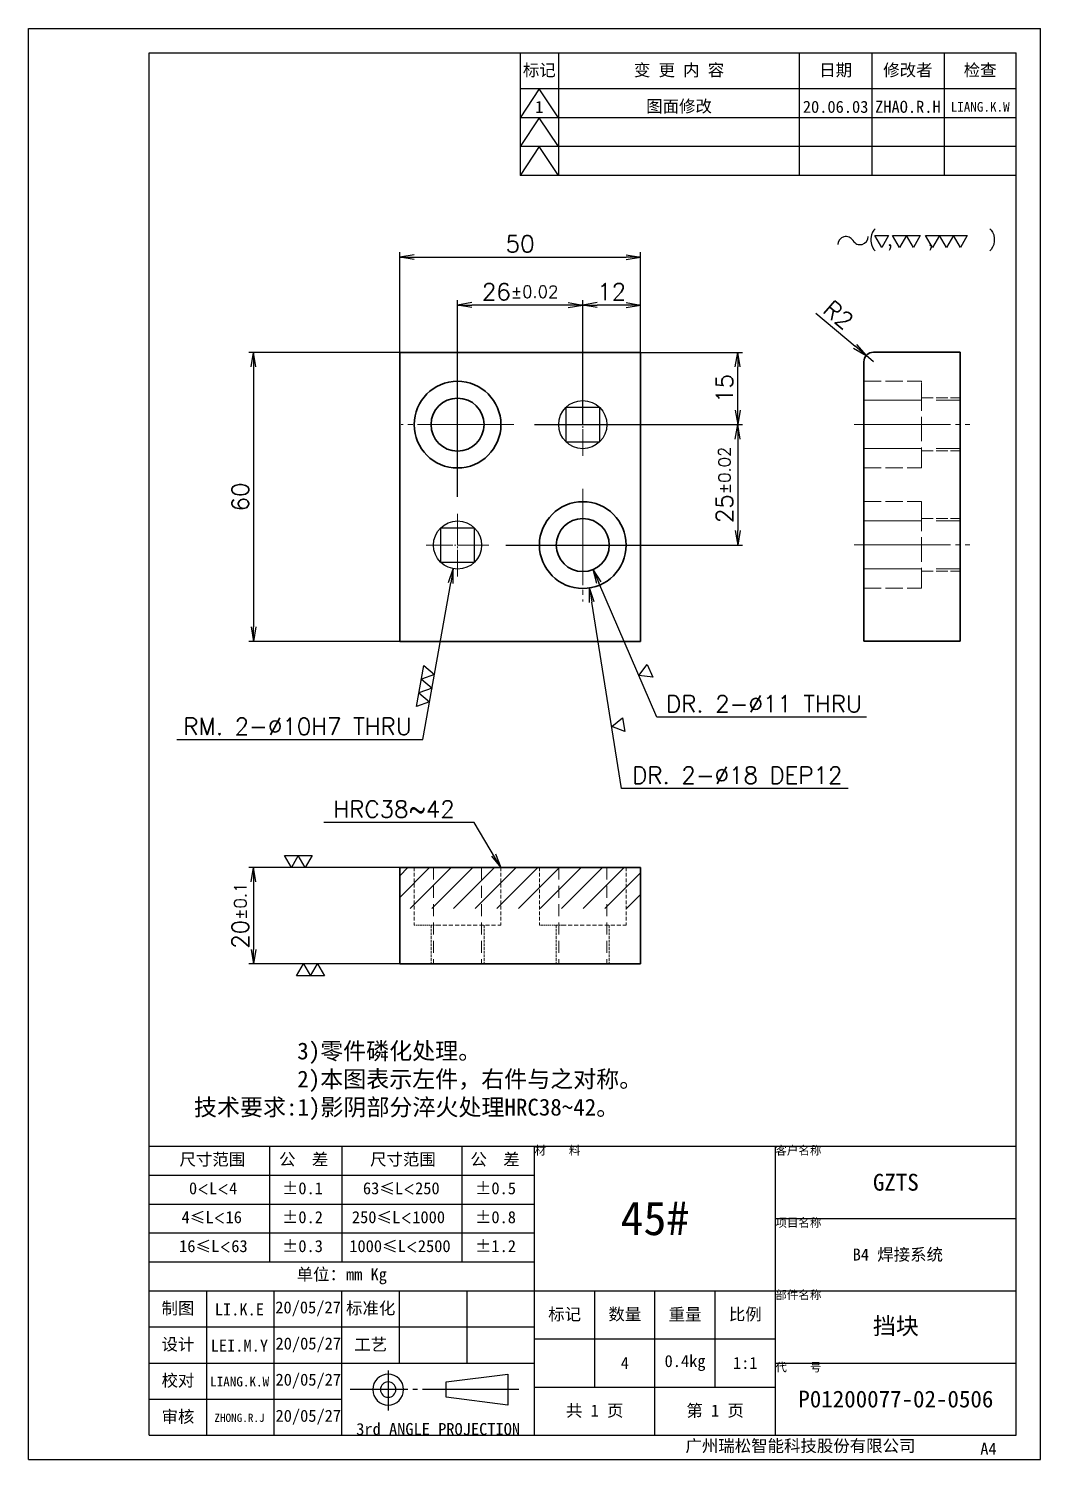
# Model space of a CAD drawing. Extents: x 0 to 18500, y -51 to 3802.
# Drawn here: x 12505.2 to 12715.2, y -5.1 to 291.9 of the extents above; entities that cross this region are included whole.
import ezdxf

# ---------------------------------------------------------------- set-up
doc = ezdxf.new("R2010")
doc.units = 0
doc.header["$MEASUREMENT"] = 0
for name, pattern in [('CENTER-HOKUTO', [23, 20, -1, 1, -1]), ('DASHED', [15, 12, -3]), ('HIDDEN-HOKUTO', [3.8, 2.5, -1.3])]:
    doc.linetypes.add(name, pattern=pattern)
doc.layers.get('0').update_dxf_attribs({"linetype": 'CONTINUOUS'})
doc.layers.get('DEFPOINTS').update_dxf_attribs({"linetype": 'CONTINUOUS'})
for name, color, linetype in [('AM_7', 2, 'CENTER-HOKUTO'), ('AM_HID', 1, 'HIDDEN-HOKUTO'), ('AM_VIS', 7, 'CONTINUOUS'), ('TITLE_FRAME', 7, 'CONTINUOUS'), ('WORD_DIM', 253, 'CONTINUOUS')]:
    doc.layers.add(name, color=color, linetype=linetype)
doc.layers.add('SOLID LINE', color=7, linetype='CONTINUOUS', lineweight=30)
doc.styles.get("Standard").update_dxf_attribs({"font": 'romans.shx', "bigfont": 'bigfont.shx'})
doc.dimstyles.get("Standard").update_dxf_attribs({"dimtxt": 3.5, "dimasz": 3, "dimexe": 1, "dimexo": 0, "dimgap": 1, "dimtad": 3, "dimdsep": 46, "dimtxsty": 'Standard', "dimblk1": 'OPEN', "dimblk2": 'OPEN', "dimsah": 1, "dimcen": 0, "dimclrd": 256, "dimclre": 256, "dimclrt": 3, "dimadec": 0, "dimazin": 0, "dimtfac": 1, "dimtmove": 0, "dimatfit": 3, "dimldrblk": 'OPEN', "dimfxl": 0, "dimtolj": 1, "dimtzin": 0, "dimarcsym": 0})

# ---------------------------------------------------------------- blocks, each defined once
blk = doc.blocks.new('MARK_10PIN')
at = {"color": 3, "linetype": 'Continuous'}
blk.add_lwpolyline([(-3.54, 3.54), (-3.54, -3.54), (3.54, -3.54), (3.54, 3.54)], close=True, dxfattribs=at)
blk.add_circle((0, 0), 5, dxfattribs=at)
blk = doc.blocks.new('_OPEN')
at = {"color": 0}
for p, q in [((-1, 0.167), (0, 0)), ((-1, -0.167), (0, 0)), ((0, 0), (-1, 0))]:
    blk.add_line(p, q, dxfattribs=at)
blk = doc.blocks.new('*D745')
at = {"layer": 'DEFPOINTS', "color": 0, "linetype": 'CENTER-HOKUTO', "ltscale": 5}
for p in [(12582.24, 117.73), (12551.91, 97.73), (12582.24, 97.73)]:
    blk.add_point(p, dxfattribs=at)
at = {"layer": 'WORD_DIM', "linetype": 'CENTER-HOKUTO', "lineweight": -2, "ltscale": 5}
for p, q in [((12582.24, 117.73), (12550.91, 117.73)), ((12551.91, 114.73), (12551.91, 100.73)), ((12582.24, 97.73), (12550.91, 97.73))]:
    blk.add_line(p, q, dxfattribs=at)
at = {"layer": 'WORD_DIM', "linetype": 'CENTER-HOKUTO', "lineweight": -2, "ltscale": 5, "xscale": 3, "yscale": 3, "zscale": 3}
for p, rotation in [((12551.91, 117.73), 90), ((12551.91, 97.73), 270)]:
    blk.add_blockref('_OPEN', p, dxfattribs=dict(at, rotation=rotation))
at = {"layer": 'WORD_DIM', "color": 3, "linetype": 'CENTER-HOKUTO', "ltscale": 5, "insert": (12549.16, 107.73), "char_height": 3.5, "attachment_point": 5, "rotation": 90}
blk.add_mtext('\\A1;20{\\H0.715x;%%p0.1}', dxfattribs=at)
blk = doc.blocks.new('*D746')
at = {"layer": 'DEFPOINTS', "color": 0, "linetype": 'CENTER-HOKUTO', "ltscale": 5}
for p in [(12582.24, 224.66), (12551.91, 164.66), (12582.24, 164.66)]:
    blk.add_point(p, dxfattribs=at)
at = {"layer": 'WORD_DIM', "linetype": 'CENTER-HOKUTO', "lineweight": -2, "ltscale": 5}
for p, q in [((12582.24, 224.66), (12550.91, 224.66)), ((12551.91, 221.66), (12551.91, 167.66)), ((12582.24, 164.66), (12550.91, 164.66))]:
    blk.add_line(p, q, dxfattribs=at)
at = {"layer": 'WORD_DIM', "linetype": 'CENTER-HOKUTO', "lineweight": -2, "ltscale": 5, "xscale": 3, "yscale": 3, "zscale": 3}
for p, rotation in [((12551.91, 224.66), 90), ((12551.91, 164.66), 270)]:
    blk.add_blockref('_OPEN', p, dxfattribs=dict(at, rotation=rotation))
at = {"layer": 'WORD_DIM', "color": 3, "linetype": 'CENTER-HOKUTO', "ltscale": 5, "insert": (12549.16, 194.66), "char_height": 3.5, "attachment_point": 5, "rotation": 90}
blk.add_mtext('\\A1;60', dxfattribs=at)
blk = doc.blocks.new('*D747')
at = {"layer": 'DEFPOINTS', "color": 0, "linetype": 'CENTER-HOKUTO', "ltscale": 5}
for p in [(12632.24, 244.44), (12582.24, 224.66), (12632.24, 224.66)]:
    blk.add_point(p, dxfattribs=at)
at = {"layer": 'WORD_DIM', "linetype": 'CENTER-HOKUTO', "lineweight": -2, "ltscale": 5}
for p, q in [((12582.24, 224.66), (12582.24, 245.44)), ((12585.24, 244.44), (12629.24, 244.44)), ((12632.24, 224.66), (12632.24, 245.44))]:
    blk.add_line(p, q, dxfattribs=at)
at = {"layer": 'WORD_DIM', "linetype": 'CENTER-HOKUTO', "lineweight": -2, "ltscale": 5, "xscale": 3, "yscale": 3, "zscale": 3, "rotation": 180}
blk.add_blockref('_OPEN', (12582.24, 244.44), dxfattribs=at)
at = {"layer": 'WORD_DIM', "linetype": 'CENTER-HOKUTO', "lineweight": -2, "ltscale": 5, "xscale": 3, "yscale": 3, "zscale": 3}
blk.add_blockref('_OPEN', (12632.24, 244.44), dxfattribs=at)
at = {"layer": 'WORD_DIM', "color": 3, "linetype": 'CENTER-HOKUTO', "ltscale": 5, "insert": (12607.24, 247.19), "char_height": 3.5, "attachment_point": 5}
blk.add_mtext('\\A1;50', dxfattribs=at)
blk = doc.blocks.new('*D748')
at = {"layer": 'DEFPOINTS', "color": 0, "linetype": 'CENTER-HOKUTO', "ltscale": 5}
for p in [(12620.24, 234.49), (12632.24, 224.66), (12620.24, 209.66)]:
    blk.add_point(p, dxfattribs=at)
at = {"layer": 'WORD_DIM', "linetype": 'CENTER-HOKUTO', "lineweight": -2, "ltscale": 5}
for p, q in [((12620.24, 209.66), (12620.24, 235.49)), ((12632.24, 224.66), (12632.24, 235.49)), ((12629.24, 234.49), (12623.24, 234.49))]:
    blk.add_line(p, q, dxfattribs=at)
at = {"layer": 'WORD_DIM', "linetype": 'CENTER-HOKUTO', "lineweight": -2, "ltscale": 5, "xscale": 3, "yscale": 3, "zscale": 3, "rotation": 180}
blk.add_blockref('_OPEN', (12620.24, 234.49), dxfattribs=at)
at = {"layer": 'WORD_DIM', "linetype": 'CENTER-HOKUTO', "lineweight": -2, "ltscale": 5, "xscale": 3, "yscale": 3, "zscale": 3}
blk.add_blockref('_OPEN', (12632.24, 234.49), dxfattribs=at)
at = {"layer": 'WORD_DIM', "color": 3, "linetype": 'CENTER-HOKUTO', "ltscale": 5, "insert": (12626.24, 237.24), "char_height": 3.5, "attachment_point": 5}
blk.add_mtext('\\A1;12', dxfattribs=at)
blk = doc.blocks.new('*D749')
at = {"layer": 'DEFPOINTS', "color": 0, "ltscale": 5}
for p in [(12594.24, 234.49), (12620.24, 209.66), (12594.24, 194.66)]:
    blk.add_point(p, dxfattribs=at)
at = {"layer": 'WORD_DIM', "lineweight": -2, "ltscale": 5}
for p, q in [((12594.24, 194.66), (12594.24, 235.49)), ((12620.24, 209.66), (12620.24, 235.49)), ((12617.24, 234.49), (12597.24, 234.49))]:
    blk.add_line(p, q, dxfattribs=at)
at = {"layer": 'WORD_DIM', "lineweight": -2, "ltscale": 5, "xscale": 3, "yscale": 3, "zscale": 3, "rotation": 180}
blk.add_blockref('_OPEN', (12594.24, 234.49), dxfattribs=at)
at = {"layer": 'WORD_DIM', "lineweight": -2, "ltscale": 5, "xscale": 3, "yscale": 3, "zscale": 3}
blk.add_blockref('_OPEN', (12620.24, 234.49), dxfattribs=at)
at = {"layer": 'WORD_DIM', "color": 3, "ltscale": 5, "insert": (12607.24, 237.24), "char_height": 3.5, "attachment_point": 5}
blk.add_mtext('\\A1;26{\\H0.715x;%%p0.02}', dxfattribs=at)
blk = doc.blocks.new('*D750')
at = {"layer": 'DEFPOINTS', "color": 0, "linetype": 'CENTER-HOKUTO', "ltscale": 5}
for p in [(12632.24, 224.66), (12652.4, 224.66), (12610.24, 209.66)]:
    blk.add_point(p, dxfattribs=at)
at = {"layer": 'WORD_DIM', "linetype": 'CENTER-HOKUTO', "lineweight": -2, "ltscale": 5}
for p, q in [((12632.24, 224.66), (12653.4, 224.66)), ((12652.4, 212.66), (12652.4, 221.66)), ((12610.24, 209.66), (12653.4, 209.66))]:
    blk.add_line(p, q, dxfattribs=at)
at = {"layer": 'WORD_DIM', "linetype": 'CENTER-HOKUTO', "lineweight": -2, "ltscale": 5, "xscale": 3, "yscale": 3, "zscale": 3}
for p, rotation in [((12652.4, 224.66), 90), ((12652.4, 209.66), 270)]:
    blk.add_blockref('_OPEN', p, dxfattribs=dict(at, rotation=rotation))
at = {"layer": 'WORD_DIM', "color": 3, "linetype": 'CENTER-HOKUTO', "ltscale": 5, "insert": (12649.65, 217.16), "char_height": 3.5, "attachment_point": 5, "rotation": 90}
blk.add_mtext('\\A1;15', dxfattribs=at)
blk = doc.blocks.new('*D751')
at = {"layer": 'DEFPOINTS', "color": 0, "linetype": 'CENTER-HOKUTO', "ltscale": 5}
for p in [(12630.24, 209.66), (12604.24, 184.66), (12652.4, 184.66)]:
    blk.add_point(p, dxfattribs=at)
at = {"layer": 'WORD_DIM', "linetype": 'CENTER-HOKUTO', "lineweight": -2, "ltscale": 5}
for p, q in [((12630.24, 209.66), (12653.4, 209.66)), ((12652.4, 206.66), (12652.4, 187.66)), ((12604.24, 184.66), (12653.4, 184.66))]:
    blk.add_line(p, q, dxfattribs=at)
at = {"layer": 'WORD_DIM', "linetype": 'CENTER-HOKUTO', "lineweight": -2, "ltscale": 5, "xscale": 3, "yscale": 3, "zscale": 3}
for p, rotation in [((12652.4, 209.66), 90), ((12652.4, 184.66), 270)]:
    blk.add_blockref('_OPEN', p, dxfattribs=dict(at, rotation=rotation))
at = {"layer": 'WORD_DIM', "color": 3, "linetype": 'CENTER-HOKUTO', "ltscale": 5, "insert": (12649.65, 197.16), "char_height": 3.5, "attachment_point": 5, "rotation": 90}
blk.add_mtext('\\A1;25{\\H0.715x;%%p0.02}', dxfattribs=at)
blk = doc.blocks.new('shiage2')
at = {"layer": 'WORD_DIM', "color": 3, "linetype": 'Continuous'}
for p, q in [((-1.44, 2.5), (4.33, 2.5)), ((0, 0), (-1.44, 2.5)), ((1.44, 2.5), (0, 0)), ((2.89, 0), (1.44, 2.5)), ((4.33, 2.5), (2.89, 0))]:
    blk.add_line(p, q, dxfattribs=at)
blk = doc.blocks.new('*D752')
at = {"layer": 'DEFPOINTS', "color": 0, "linetype": 'CENTER-HOKUTO', "ltscale": 5}
for p in [(12595.12, 189.59), (12593.37, 179.74)]:
    blk.add_point(p, dxfattribs=at)
at = {"layer": 'WORD_DIM', "linetype": 'CENTER-HOKUTO', "lineweight": -2, "ltscale": 5}
for p, q in [((12587.04, 144.27), (12592.84, 176.79)), ((12536.01, 144.27), (12587.04, 144.27))]:
    blk.add_line(p, q, dxfattribs=at)
at = {"layer": 'WORD_DIM', "linetype": 'CENTER-HOKUTO', "lineweight": -2, "ltscale": 5, "xscale": 3, "yscale": 3, "zscale": 3, "rotation": 79.894393551124}
blk.add_blockref('_OPEN', (12593.37, 179.74), dxfattribs=at)
at = {"layer": 'WORD_DIM', "color": 3, "linetype": 'CENTER-HOKUTO', "ltscale": 5, "insert": (12561.03, 147.02), "char_height": 3.5, "attachment_point": 5}
blk.add_mtext('\\A1;RM. 2-∅10H7 THRU', dxfattribs=at)
blk = doc.blocks.new('shiage3')
at = {"layer": 'WORD_DIM', "color": 3, "linetype": 'Continuous'}
for p, q in [((-1.44, 2.5), (7.22, 2.5)), ((0, 0), (-1.44, 2.5)), ((1.44, 2.5), (0, 0)), ((2.89, 0), (1.44, 2.5)), ((4.33, 2.5), (2.89, 0)), ((5.77, 0), (4.33, 2.5)), ((7.22, 2.5), (5.77, 0))]:
    blk.add_line(p, q, dxfattribs=at)
blk = doc.blocks.new('*D753')
at = {"layer": 'DEFPOINTS', "color": 0, "linetype": 'CENTER-HOKUTO', "ltscale": 5}
for p in [(12618.07, 189.72), (12622.41, 179.61)]:
    blk.add_point(p, dxfattribs=at)
at = {"layer": 'WORD_DIM', "linetype": 'CENTER-HOKUTO', "lineweight": -2, "ltscale": 5}
for p, q in [((12635.58, 148.95), (12623.6, 176.85)), ((12679.12, 148.95), (12635.58, 148.95))]:
    blk.add_line(p, q, dxfattribs=at)
at = {"layer": 'WORD_DIM', "linetype": 'CENTER-HOKUTO', "lineweight": -2, "ltscale": 5, "xscale": 3, "yscale": 3, "zscale": 3, "rotation": 113.2492778019111}
blk.add_blockref('_OPEN', (12622.41, 179.61), dxfattribs=at)
at = {"layer": 'WORD_DIM', "color": 3, "linetype": 'CENTER-HOKUTO', "ltscale": 5, "insert": (12657.85, 151.7), "char_height": 3.5, "attachment_point": 5}
blk.add_mtext('\\A1;DR. 2-∅11 THRU', dxfattribs=at)
blk = doc.blocks.new('shiage1')
at = {"layer": 'WORD_DIM', "color": 3, "linetype": 'Continuous'}
for p, q in [((0, 0), (-1.44, 2.5)), ((-1.44, 2.5), (1.44, 2.5)), ((1.44, 2.5), (0, 0))]:
    blk.add_line(p, q, dxfattribs=at)
blk = doc.blocks.new('*D754')
at = {"layer": 'DEFPOINTS', "color": 0, "linetype": 'CENTER-HOKUTO', "ltscale": 5}
for p in [(12618.83, 193.55), (12621.66, 175.78)]:
    blk.add_point(p, dxfattribs=at)
at = {"layer": 'WORD_DIM', "linetype": 'CENTER-HOKUTO', "lineweight": -2, "ltscale": 5}
for p, q in [((12628.31, 134.13), (12622.13, 172.81)), ((12675.34, 134.13), (12628.31, 134.13))]:
    blk.add_line(p, q, dxfattribs=at)
at = {"layer": 'WORD_DIM', "linetype": 'CENTER-HOKUTO', "lineweight": -2, "ltscale": 5, "xscale": 3, "yscale": 3, "zscale": 3, "rotation": 99.06449814482822}
blk.add_blockref('_OPEN', (12621.66, 175.78), dxfattribs=at)
at = {"layer": 'WORD_DIM', "color": 3, "linetype": 'CENTER-HOKUTO', "ltscale": 5, "insert": (12652.32, 136.88), "char_height": 3.5, "attachment_point": 5}
blk.add_mtext('\\A1;DR. 2-∅18 DEP12', dxfattribs=at)
blk = doc.blocks.new('shiage0')
at = {"layer": 'WORD_DIM', "color": 3, "linetype": 'Continuous'}
for centre, start, end in [((1.69, 0), 30, 180), ((4.61, 1.69), 210, 0)]:
    blk.add_arc(centre, 1.69, start, end, dxfattribs=at)
blk = doc.blocks.new('10')
at = {"layer": 'TITLE_FRAME', "color": 3, "linetype": 'Continuous'}
for points in [[(9.63, 2.65), (8.18, 5.15), (11.07, 5.15)], [(13.31, 2.65), (11.86, 5.15), (17.64, 5.15), (16.2, 2.65), (14.75, 5.15)], [(20.17, 2.65), (18.73, 5.15), (27.4, 5.15), (25.95, 2.65), (24.51, 5.15), (23.06, 2.65), (21.62, 5.15)]]:
    blk.add_lwpolyline(points, close=True, dxfattribs=at)
blk.add_blockref('shiage0', (0.52, 3.24), dxfattribs=at)
blk.add_text('( ,   ,     )', height=3, dxfattribs=at).set_placement((6.84, 2.97))
blk = doc.blocks.new('*D861')
at = {"layer": 'DEFPOINTS', "color": 0, "linetype": 'Continuous'}
for p in [(12679.05, 224), (12680.58, 222.71)]:
    blk.add_point(p, dxfattribs=at)
at = {"layer": 'WORD_DIM', "linetype": 'Continuous', "lineweight": -2}
for p, q in [((12668.61, 232.82), (12676.76, 225.94)), ((12680.58, 222.71), (12679.05, 224))]:
    blk.add_line(p, q, dxfattribs=at)
at = {"layer": 'WORD_DIM', "linetype": 'Continuous', "lineweight": -2, "xscale": 3, "yscale": 3, "zscale": 3, "rotation": 319.8133927482102}
blk.add_blockref('_OPEN', (12679.05, 224), dxfattribs=at)
at = {"layer": 'WORD_DIM', "color": 3, "linetype": 'Continuous', "insert": (12673.31, 232.45), "char_height": 3.5, "attachment_point": 5, "rotation": 319.8134}
blk.add_mtext('\\A1;R2', dxfattribs=at)

msp = doc.modelspace()

# ---------------------------------------------------------------- hatches: boundary and pattern name
at = {"layer": 'WORD_DIM', "ltscale": 5}
h = msp.add_hatch(dxfattribs=at)
h.set_pattern_fill('ANSI31', color=3, style=0)
h.set_pattern_definition([(45, (-9724.071, -9366.4868), (-2.24506403, 2.24506403), [])])
h.paths.add_polyline_path([(12585.24346, 117.73117), (12582.24346, 117.73117), (12582.24346, 109.22358), (12585.24346, 109.22358)])
h.paths.add_polyline_path([(12589.24346, 117.73117), (12585.24346, 117.73117), (12585.24346, 109.22358), (12589.24346, 109.22358)])
h.paths.add_polyline_path([(12599.24346, 117.73117), (12589.24346, 117.73117), (12589.24346, 109.22358), (12599.24346, 109.22358)])
h.paths.add_polyline_path([(12603.24346, 117.73117), (12599.24346, 117.73117), (12599.24346, 109.22358), (12603.24346, 109.22358)])
h.paths.add_polyline_path([(12611.24346, 117.73117), (12603.24346, 117.73117), (12603.24346, 109.22358), (12611.24346, 109.22358)])
h.paths.add_polyline_path([(12615.24346, 117.73117), (12611.24346, 117.73117), (12611.24346, 109.22358), (12615.24346, 109.22358)])
h.paths.add_polyline_path([(12625.24346, 117.73117), (12615.24346, 117.73117), (12615.24346, 109.22358), (12625.24346, 109.22358)])
h.paths.add_polyline_path([(12629.24346, 117.73117), (12625.24346, 117.73117), (12625.24346, 109.22358), (12629.24346, 109.22358)])
h.paths.add_polyline_path([(12632.24346, 117.73117), (12629.24346, 117.73117), (12629.24346, 109.22358), (12632.24346, 109.22358)])

# ---------------------------------------------------------------- linework, layer by layer
at = {"layer": 'AM_7', "lineweight": 13}
for p, q in [((12594.24346, 221.36404), (12594.24346, 197.96402)), ((12605.94268, 209.66409), (12582.54424, 209.66409)), ((12676.57745, 209.71113), (12700.57745, 209.71113)), ((12620.24346, 196.36404), (12620.24346, 172.96402)), ((12631.94268, 184.66409), (12608.54424, 184.66409)), ((12676.57745, 184.71113), (12700.57745, 184.71113))]:
    msp.add_line(p, q, dxfattribs=at)
at = {"layer": 'AM_7', "lineweight": 13, "ltscale": 0.325}
for p, q in [((12620.24346, 216.16409), (12620.24346, 203.16409)), ((12626.74346, 209.66409), (12613.74346, 209.66409)), ((12594.24346, 191.16409), (12594.24346, 178.16409)), ((12600.74346, 184.66409), (12587.74346, 184.66409))]:
    msp.add_line(p, q, dxfattribs=at)
at = {"layer": 'AM_HID', "color": 1, "linetype": 'DASHED', "lineweight": 13, "ltscale": 0.3}
for p, q in [((12678.57745, 218.71113), (12690.57745, 218.71113)), ((12678.57745, 200.71113), (12690.57745, 200.71113)), ((12678.57745, 193.71113), (12690.57745, 193.71113)), ((12678.57745, 175.71113), (12690.57745, 175.71113))]:
    msp.add_line(p, q, dxfattribs=at)
at = {"layer": 'AM_HID', "color": 1, "linetype": 'DASHED', "lineweight": 13, "ltscale": 0.027544}
for p, q in [((12690.57745, 218.71113), (12690.57745, 217.60938)), ((12690.57745, 193.71113), (12690.57745, 192.60938))]:
    msp.add_line(p, q, dxfattribs=at)
at = {"layer": 'AM_HID', "color": 1, "linetype": 'DASHED', "lineweight": 13, "ltscale": 0.422456}
for p, q in [((12690.57745, 217.60938), (12690.57745, 200.71113)), ((12690.57745, 192.60938), (12690.57745, 175.71113))]:
    msp.add_line(p, q, dxfattribs=at)
at = {"layer": 'AM_HID', "color": 1, "linetype": 'DASHED', "lineweight": 13}
for p, q in [((12678.57745, 214.71113), (12698.57745, 214.71113)), ((12678.57745, 204.71113), (12698.57745, 204.71113)), ((12678.57745, 189.71113), (12698.57745, 189.71113)), ((12678.57745, 179.71113), (12698.57745, 179.71113))]:
    msp.add_line(p, q, dxfattribs=at)
at = {"layer": 'AM_HID', "color": 1, "linetype": 'DASHED', "lineweight": 13, "ltscale": 0.2}
for p, q in [((12690.57745, 215.21113), (12698.57745, 215.21113)), ((12690.57745, 204.21113), (12698.57745, 204.21113)), ((12690.57745, 190.21113), (12698.57745, 190.21113)), ((12690.57745, 179.21113), (12698.57745, 179.21113))]:
    msp.add_line(p, q, dxfattribs=at)
at = {"layer": 'AM_HID', "lineweight": 13, "ltscale": 0.3}
for p, q in [((12585.24346, 117.73117), (12585.24346, 105.73117)), ((12603.24346, 117.73117), (12603.24346, 105.73117)), ((12611.24346, 117.73117), (12611.24346, 105.73117)), ((12629.24346, 117.73117), (12629.24346, 105.73117))]:
    msp.add_line(p, q, dxfattribs=at)
at = {"layer": 'AM_HID', "lineweight": 13}
for p, q in [((12589.24346, 117.73117), (12589.24346, 97.73117)), ((12599.24346, 117.73117), (12599.24346, 97.73117)), ((12615.24346, 117.73117), (12615.24346, 97.73117)), ((12625.24346, 117.73117), (12625.24346, 97.73117))]:
    msp.add_line(p, q, dxfattribs=at)
at = {"layer": 'AM_HID', "lineweight": 13, "ltscale": 0.117139}
for p, q in [((12589.92901, 105.73117), (12585.24346, 105.73117)), ((12615.92901, 105.73117), (12611.24346, 105.73117))]:
    msp.add_line(p, q, dxfattribs=at)
at = {"layer": 'AM_HID', "lineweight": 13, "ltscale": 0.2}
for p, q in [((12588.74346, 105.73117), (12588.74346, 97.73117)), ((12599.74346, 105.73117), (12599.74346, 97.73117)), ((12614.74346, 105.73117), (12614.74346, 97.73117)), ((12625.74346, 105.73117), (12625.74346, 97.73117))]:
    msp.add_line(p, q, dxfattribs=at)
at = {"layer": 'AM_HID', "lineweight": 13, "ltscale": 0.332861}
for p, q in [((12589.92901, 105.73117), (12603.24346, 105.73117)), ((12615.92901, 105.73117), (12629.24346, 105.73117))]:
    msp.add_line(p, q, dxfattribs=at)
at = {"layer": 'AM_VIS', "lineweight": 35, "ltscale": 0.05}
for p, q in [((12582.24346, 224.66409), (12582.24346, 222.66409)), ((12632.24346, 222.66409), (12632.24346, 224.66409))]:
    msp.add_line(p, q, dxfattribs=at)
at = {"layer": 'AM_VIS', "lineweight": 35}
for p, q in [((12632.24346, 224.66409), (12582.24346, 224.66409)), ((12698.57745, 164.71113), (12698.57745, 224.71113)), ((12582.24346, 164.66409), (12582.24346, 222.66409)), ((12632.24346, 164.66409), (12632.24346, 222.66409)), ((12678.57745, 164.71113), (12678.57745, 222.71113)), ((12632.24346, 164.66409), (12582.24346, 164.66409)), ((12678.57745, 164.71113), (12698.57745, 164.71113)), ((12632.24346, 117.73117), (12582.24346, 117.73117)), ((12582.24346, 97.73117), (12582.24346, 117.73117)), ((12632.24346, 117.73117), (12632.24346, 97.73117)), ((12582.24346, 97.73117), (12632.24346, 97.73117))]:
    msp.add_line(p, q, dxfattribs=at)
at = {"layer": 'AM_VIS', "lineweight": 35, "ltscale": 0.45}
msp.add_line((12680.57745, 224.71113), (12698.57745, 224.71113), dxfattribs=at)
at = {"layer": 'AM_VIS', "lineweight": 35}
for centre, radius in [((12594.24346, 209.66409), 9), ((12594.24346, 209.66409), 5.5), ((12620.24346, 184.66409), 9), ((12620.24346, 184.66409), 5.5)]:
    msp.add_circle(centre, radius, dxfattribs=at)
msp.add_arc((12680.57745, 222.71113), 2, 89.9999957, 179.9999913, dxfattribs=at)
at = {"layer": 'TITLE_FRAME', "linetype": 'Continuous'}
for p, q in [((12530.21837, 286.86842), (12710.21837, 286.86842)), ((12530.21837, -0.13158), (12530.21837, 286.86842)), ((12607.21837, 286.86842), (12607.21837, 261.36842)), ((12615.21837, 286.86842), (12615.21837, 261.36842)), ((12665.21837, 261.36842), (12665.21837, 286.86842)), ((12680.21837, 286.86842), (12680.21837, 261.36842)), ((12695.21837, 286.86842), (12695.21837, 261.36842)), ((12710.21837, -0.13158), (12710.21837, 286.86842)), ((12710.21837, 279.36842), (12607.21837, 279.36842)), ((12611.21837, 279.36842), (12607.21837, 273.36842)), ((12615.21837, 273.36842), (12611.21837, 279.36842)), ((12710.21837, 273.36842), (12607.21837, 273.36842)), ((12611.21837, 273.36842), (12607.21837, 267.36842)), ((12615.21837, 267.36842), (12611.21837, 273.36842)), ((12710.21837, 267.36842), (12607.21837, 267.36842)), ((12611.21837, 267.36842), (12607.21837, 261.36842)), ((12615.21837, 261.36842), (12611.21837, 267.36842)), ((12710.21837, 261.36842), (12607.21837, 261.36842)), ((12530.21837, 59.86842), (12710.21837, 59.86842)), ((12530.21837, -0.13158), (12530.21837, 59.86842)), ((12555.21837, 59.86842), (12555.21837, 35.86842)), ((12570.21837, 59.86842), (12570.21837, 35.86842)), ((12595.21837, 35.86842), (12595.21837, 59.86842)), ((12610.21837, -0.13158), (12610.21837, 59.86842)), ((12660.21837, -0.13158), (12660.21837, 59.86842)), ((12710.21837, -0.13158), (12710.21837, 59.86842)), ((12530.21837, 53.86842), (12610.21837, 53.86842)), ((12530.21837, 47.86842), (12610.21837, 47.86842)), ((12660.21837, 44.86842), (12710.21837, 44.86842)), ((12530.21837, 41.86842), (12610.21837, 41.86842)), ((12530.21837, 35.86842), (12610.21837, 35.86842)), ((12530.21837, 29.86842), (12710.21837, 29.86842)), ((12542.21837, -0.13158), (12542.21837, 29.86842)), ((12556.21837, -0.13158), (12556.21837, 29.86842)), ((12570.21837, -0.13158), (12570.21837, 29.86842)), ((12582.21837, 14.86842), (12582.21837, 29.86842)), ((12596.21837, 14.86842), (12596.21837, 29.86842)), ((12622.71837, 9.86842), (12622.71837, 29.86842)), ((12635.21837, -0.13158), (12635.21837, 29.86842)), ((12647.71837, 9.86842), (12647.71837, 29.86842)), ((12530.21837, 22.36842), (12610.21837, 22.36842)), ((12610.21837, 19.86842), (12660.21837, 19.86842)), ((12530.21837, 14.86842), (12610.21837, 14.86842)), ((12660.21837, 14.86842), (12710.21837, 14.86842)), ((12610.21837, 9.86842), (12660.21837, 9.86842)), ((12530.21837, 7.36842), (12570.21837, 7.36842)), ((12530.21837, -0.13158), (12710.21837, -0.13158)), ((12530.21837, -0.13158), (12710.21837, -0.13158))]:
    msp.add_line(p, q, dxfattribs=at)
at = {"layer": 'TITLE_FRAME', "color": 2, "linetype": 'CENTER-HOKUTO'}
for p, q in [((12579.85285, 13.28684), (12579.85285, 5.01804)), ((12606.95845, 9.35084), (12571.95045, 9.35084))]:
    msp.add_line(p, q, dxfattribs=at)
at = {"layer": 'TITLE_FRAME', "color": 3, "linetype": 'Continuous'}
for p, q in [((12591.85285, 10.95084), (12604.65285, 12.55084)), ((12604.65285, 12.55084), (12604.65285, 6.15084)), ((12591.85285, 7.75084), (12591.85285, 10.95084)), ((12604.65285, 6.15084), (12591.85285, 7.75084))]:
    msp.add_line(p, q, dxfattribs=at)
for radius in [3.2, 1.6]:
    msp.add_arc((12579.85285, 9.35084), radius, 0, 359.9893827, dxfattribs=at)
at = {"layer": 'WORD_DIM', "linetype": 'Continuous'}
for p, q in [((12505.21837, 291.86842), (12715.21837, 291.86842)), ((12505.21837, -5.13158), (12505.21837, 291.86842)), ((12505.21837, 291.86842), (12715.21837, 291.86842)), ((12715.21837, -5.13158), (12715.21837, 291.86842)), ((12505.21837, -5.13158), (12715.21837, -5.13158))]:
    msp.add_line(p, q, dxfattribs=at)

# ---------------------------------------------------------------- block references
at = {"layer": 'WORD_DIM', "linetype": 'CENTER-HOKUTO', "ltscale": 5}
msp.add_blockref('10', (12672.65528, 243.78347), dxfattribs=at)
at = {"layer": 'WORD_DIM', "color": 3, "linetype": 'CENTER-HOKUTO', "ltscale": 5}
for p in [(12620.24346, 209.66409), (12594.24346, 184.66409)]:
    msp.add_blockref('MARK_10PIN', p, dxfattribs=at)
for name, p, rotation in [('shiage3', (12588.44133, 152.10954), 79.89439355106049), ('shiage1', (12631.88556, 157.56542), 293.2492778020249), ('shiage1', (12626.25055, 147.01119), 279.064498144802), ('shiage2', (12565.16705, 97.73117), 180)]:
    msp.add_blockref(name, p, dxfattribs=dict(at, rotation=rotation))
at = {"layer": 'WORD_DIM', "color": 3, "linetype": 'Continuous'}
msp.add_blockref('shiage2', (12559.74875, 117.73117), dxfattribs=at)

# ---------------------------------------------------------------- texts
at = {"layer": 'SOLID LINE', "ltscale": 0.5}
for s, insert, char_height, width, attachment_point in [('\\pt15;{\\fSimHei|b0|i0|c134|p2;\\C3;标记}', (12611.21837, 283.11842), 2.5, 8, 5), ('\\pt15;{\\fSimHei|b0|i0|c134|p2;\\C3;变 更 内 容}', (12640.21837, 283.11842), 2.5, 50, 5), ('\\pt15;{\\fSimHei|b0|i0|c134|p2;\\C3;日期}', (12672.71837, 283.11842), 2.5, 15, 5), ('\\pt15;{\\fSimHei|b0|i0|c134|p2;\\C3;修改者}', (12687.71837, 283.11842), 2.5, 15, 5), ('\\pt15;{\\fSimHei|b0|i0|c134|p2;\\C3;检查}', (12702.71837, 283.11842), 2.5, 15, 5), ('\\pt15;{\\fSimHei|b0|i0|c134|p2;\\C3;1}', (12611.21837, 275.61842), 2.5, 8, 5), ('\\pt15;{\\fSimHei|b0|i0|c134|p2;\\C3;图面修改}', (12640.21837, 275.61842), 2.5, 50, 5), ('\\pt15;{\\fSimHei|b0|i0|c134|p2;\\C3;20.06.03}', (12672.71837, 275.61842), 2.5, 15, 5), ('\\pt15;{\\fSimHei|b0|i0|c134|p2;\\C3;ZHAO.R.H}', (12687.71837, 275.61842), 2.5, 15, 5), ('\\pt12;{\\fSimHei|b0|i0|c134|p2;\\C3;LIANG.K.W}', (12702.71837, 275.61842), 2, 15, 5), ('\\pt84;{\\fSimHei|b0|i0|c134|p2;\\C3;         3)零件磷化处理。        \\P\\pt21;         2)本图表示左件，右件与之对称。    \\P技术要求:1)影阴部分淬火处理HRC38~42。}', (12539.54698, 81.40269), 3.5, 114.4065294, 1), ('{\\fSimHei|b0|i0|c134|p2;\\C3;材    料}', (12610.21837, 59.86842), 1.75, 50, 1), ('\\pt10.5;{\\fSimHei|b0|i0|c134|p2;\\C3;客户名称}', (12660.21837, 59.86842), 1.75, 50, 1), ('\\pt15;{\\fSimHei|b0|i0|c134|p2;\\C3;尺寸范围}', (12536.53833, 58.39736), 2.5, 45.3015188, 1), ('\\pt15;{\\fSimHei|b0|i0|c134|p2;\\C3;公  差}', (12557.19207, 58.39736), 2.5, 45.3015188, 1), ('\\pt15;{\\fSimHei|b0|i0|c134|p2;\\C3;尺寸范围}', (12576.08579, 58.39736), 2.5, 45.3015188, 1), ('\\pt15;{\\fSimHei|b0|i0|c134|p2;\\C3;公  差}', (12596.92443, 58.39736), 2.5, 45.3015188, 1), ('{\\fSimHei|b0|i0|c134|p2;\\C3;GZTS}', (12685.21837, 52.36842), 3.5, 50, 5), ('\\pt15;{\\fSimHei|b0|i0|c134|p2;\\C3;0\\Fromans,bigfont|c134;\\H0.9583x;<\\fSimHei|b0|i0|c134|p2;\\H1.044x;L\\Fromans,bigfont|c134;\\H0.9583x;<\\fSimHei|b0|i0|c134|p2;\\H1.044x;4}', (12538.4989, 52.39736), 2.5, 45.3015188, 1), ('\\pt15;{\\fSimHei|b0|i0|c134|p2;\\C3;%%P0.1}', (12557.80071, 52.39736), 2.5, 45.3015188, 1), ('\\pt15;{\\fSimHei|b0|i0|c134|p2;\\C3;63\\H0.9583x;≤\\H1.044x;L\\Fromans,bigfont|c134;\\H0.9579x;<\\fSimHei|b0|i0|c134|p2;\\H1.044x;250}', (12574.60205, 52.39736), 2.5, 45.3015188, 1), ('\\pt15;{\\fSimHei|b0|i0|c134|p2;\\C3;%%P0.5}', (12597.87104, 52.39736), 2.5, 45.3015188, 1), ('\\pt42;{\\fSimHei|b0|i0|c134|p2;\\C3;45#}', (12635.21837, 44.86842), 7, 50, 5), ('\\pt15;{\\fSimHei|b0|i0|c134|p2;\\C3;4\\H0.9583x;≤\\H1.043x;L\\Fromans,bigfont|c134;\\H0.9588x;<\\fSimHei|b0|i0|c134|p2;\\H1.043x;16}', (12536.96489, 46.39736), 2.5, 45.3015188, 1), ('\\pt15;{\\fSimHei|b0|i0|c134|p2;\\C3;%%P0.2}', (12557.80071, 46.39736), 2.5, 45.3015188, 1), ('\\pt15;{\\fSimHei|b0|i0|c134|p2;\\C3;250\\H0.9583x;≤\\H1.044x;L\\Fromans,bigfont|c134;\\H0.9579x;<\\fSimHei|b0|i0|c134|p2;\\H1.044x;1000}', (12572.31941, 46.39736), 2.5, 45.3015188, 1), ('\\pt15;{\\fSimHei|b0|i0|c134|p2;\\C3;%%P0.8}', (12597.87104, 46.39736), 2.5, 45.3015188, 1), ('\\pt10.5;{\\fSimHei|b0|i0|c134|p2;\\C3;项目名称}', (12660.21837, 44.86842), 1.75, 50, 1), ('\\pt15;{\\fSimHei|b0|i0|c134|p2;\\C3;16\\H0.9583x;≤\\H1.044x;L\\Fromans,bigfont|c134;\\H0.9579x;<\\fSimHei|b0|i0|c134|p2;\\H1.044x;63}', (12536.44984, 40.39736), 2.5, 45.3015188, 1), ('\\pt15;{\\fSimHei|b0|i0|c134|p2;\\C3;%%P0.3}', (12557.80071, 40.39736), 2.5, 45.3015188, 1), ('\\pt15;{\\fSimHei|b0|i0|c134|p2;\\C3;%%P1.2}', (12597.87104, 40.39736), 2.5, 45.3015188, 1), ('{\\fSimHei|b0|i0|c134|p2;\\C3;B4 焊接系统\\P }', (12685.63196, 35.1645), 2.5, 50, 5), ('\\pt15;{\\fSimHei|b0|i0|c134|p2;\\C3;单位：mm Kg}', (12570.21837, 32.86842), 2.5, 80, 5), ('\\pt10.5;{\\fSimHei|b0|i0|c134|p2;\\C3;部件名称}', (12660.21837, 29.86842), 1.75, 50, 1), ('\\pt15;{\\fSimHei|b0|i0|c134|p2;\\C3;制图}', (12536.21837, 26.11842), 2.5, 12, 5), ('{\\fSimHei|b0|i0|c134|p2;\\C3;LI.K.E}', (12548.96411, 25.97962), 2.5, 14, 5), ('\\pt15;{\\fSimHei|b0|i0|c134|p2;\\C3;20/05/27}', (12563.21837, 26.11842), 2.5, 14, 5), ('\\pt15;{\\fSimHei|b0|i0|c134|p2;\\C3;标准化}', (12576.21837, 26.11842), 2.5, 12, 5), ('\\pt15;{\\fSimHei|b0|i0|c134|p2;\\C3;标记}', (12616.46837, 24.86842), 2.5, 12.5, 5), ('\\pt15;{\\fSimHei|b0|i0|c134|p2;\\C3;数量}', (12628.96837, 24.86842), 2.5, 12.5, 5), ('\\pt15;{\\fSimHei|b0|i0|c134|p2;\\C3;重量}', (12641.46837, 24.86842), 2.5, 12.5, 5), ('\\pt15;{\\fSimHei|b0|i0|c134|p2;\\C3;比例}', (12653.96837, 24.86842), 2.5, 12.5, 5), ('{\\fSimHei|b0|i0|c134|p2;\\C3;挡块}', (12685.21837, 22.36842), 3.5, 50, 5), ('\\pt15;{\\fSimHei|b0|i0|c134|p2;\\C3;设计}', (12536.21837, 18.61842), 2.5, 12, 5), ('{\\fSimHei|b0|i0|c134|p2;\\C3;LEI.M.Y}', (12548.96411, 18.47962), 2.5, 14, 5), ('\\pt15;{\\fSimHei|b0|i0|c134|p2;\\C3;20/05/27}', (12563.26901, 18.61842), 2.5, 13.8987286, 5), ('\\pt15;{\\fSimHei|b0|i0|c134|p2;\\C3;工艺}', (12576.21837, 18.61842), 2.5, 12, 5), ('\\pt15;{\\fSimHei|b0|i0|c134|p2;\\C3;4}', (12628.96837, 14.86842), 2.5, 12.5, 5), ('\\pt15;{\\fSimHei|b0|i0|c134|p2;\\C3;0.4kg}', (12641.46837, 14.86842), 2.5, 12.5, 5), ('\\pt15;{\\fSimHei|b0|i0|c134|p2;\\C3;1:1}', (12653.96837, 14.86842), 2.5, 12.5, 5), ('\\pt10.5;{\\fSimHei|b0|i0|c134|p2;\\C3;代    号}', (12660.21837, 14.86842), 1.75, 50, 1), ('\\pt15;{\\fSimHei|b0|i0|c134|p2;\\C3;校对}', (12536.21837, 11.11842), 2.5, 12, 5), ('{\\fSimHei|b0|i0|c134|p2;\\C3;LIANG.K.W}', (12549.01006, 10.99084), 2, 11.2, 5), ('\\pt15;{\\fSimHei|b0|i0|c134|p2;\\C3;20/05/27}', (12563.26901, 11.11842), 2.5, 13.8987286, 5), ('{\\fSimHei|b0|i0|c134|p2;\\C3;P01200077-02-0506}', (12685.21837, 7.36842), 3.5, 50, 5), ('\\pt15;{\\fSimHei|b0|i0|c134|p2;\\C3;共 1 页}', (12622.71837, 4.86842), 2.5, 25, 5), ('\\pt15;{\\fSimHei|b0|i0|c134|p2;\\C3;第 1 页}', (12647.71837, 4.86842), 2.5, 25, 5), ('\\pt15;{\\fSimHei|b0|i0|c134|p2;\\C3;审核}', (12536.21837, 3.61842), 2.5, 12, 5), ('{\\fSimHei|b0|i0|c134|p2;\\C3;ZHONG.R.J}', (12548.98698, 3.49118), 1.7, 9.52, 5), ('\\pt15;{\\fSimHei|b0|i0|c134|p2;\\C3;20/05/27}', (12563.26901, 3.61842), 2.5, 13.8987286, 5), ('{\\fSimHei|b0|i0|c134|p2;\\C3;3rd ANGLE PROJECTION}', (12590.21837, -0.13158), 2.5, 40, 8)]:
    msp.add_mtext(s, dxfattribs=dict(at, insert=insert, char_height=char_height, width=width, attachment_point=attachment_point))
at = {"layer": 'SOLID LINE', "ltscale": 0.5, "insert": (12571.77071, 40.39736), "char_height": 2.5, "width": 45.3015188, "attachment_point": 1, "line_spacing_factor": 0.72}
msp.add_mtext('\\pt15;{\\fSimHei|b0|i0|c134|p2;\\C3;1000\\H0.9583x;≤\\H1.044x;L\\Fromans,bigfont|c134;\\H0.9579x;<\\fSimHei|b0|i0|c134|p2;\\H1.044x;2500}', dxfattribs=at)
at = {"layer": 'WORD_DIM', "color": 3, "linetype": 'CENTER-HOKUTO', "ltscale": 5, "insert": (12593.67217, 128.09037), "char_height": 3.5, "width": 30.2054025, "attachment_point": 9}
msp.add_mtext('\\A1;HRC38~42', dxfattribs=at)
at = {"layer": 'WORD_DIM', "linetype": 'Continuous', "char_height": 2.5, "width": 66.8459239, "attachment_point": 1}
for s, insert in [('\\pt15;{\\fSimHei|b0|i0|c134|p2;\\C3;广州瑞松智能科技股份有限公司}', (12641.54639, -1.06562)), ('\\pt21;{\\fSimHei|b0|i0|c134|p2;\\C3;A4}', (12702.74544, -1.67452))]:
    msp.add_mtext(s, dxfattribs=dict(at, insert=insert))

# ---------------------------------------------------------------- dimensions: what is measured, and where the dimension line sits
at = {"layer": 'WORD_DIM', "color": 3, "linetype": 'CENTER-HOKUTO', "ltscale": 5}
for base, p1, p2, picture, middle in [((12632.24346, 244.4358), (12582.24346, 224.66409), (12632.24346, 224.66409), '*D747', (12607.24346, 247.1858)), ((12620.24346, 234.48913), (12632.24346, 224.66409), (12620.24346, 209.66409), '*D748', (12626.24346, 237.23913))]:
    dim = msp.add_linear_dim(base=base, p1=p1, p2=p2, dimstyle='Standard', dxfattribs=at)
    dim.commit()
    dim.dimension.update_dxf_attribs({"geometry": picture, "text_midpoint": middle})
at = {"layer": 'WORD_DIM', "ltscale": 5}
dim = msp.add_linear_dim(base=(12594.24346, 234.48913), p1=(12620.24346, 209.66409), p2=(12594.24346, 194.66409), text='<>{\\H0.715x;%%p0.02}', dimstyle='Standard', dxfattribs=at)
dim.commit()
dim.dimension.update_dxf_attribs({"geometry": '*D749', "text_midpoint": (12607.24346, 237.23913)})
at = {"layer": 'WORD_DIM', "color": 3, "linetype": 'Continuous'}
dim = msp.add_radius_dim(center=(12680.57745, 222.71113), mpoint=(12679.04955, 224.00169), dimstyle='Standard', dxfattribs=at)
dim.commit()
dim.dimension.update_dxf_attribs({"geometry": '*D861', "text_midpoint": (12673.31193, 232.44779)})
at = {"layer": 'WORD_DIM', "color": 3, "linetype": 'CENTER-HOKUTO', "ltscale": 5}
for base, p1, p2, picture, middle in [((12551.91333, 164.66409), (12582.24346, 224.66409), (12582.24346, 164.66409), '*D746', (12549.16333, 194.66409)), ((12652.39986, 224.66409), (12610.24346, 209.66409), (12632.24346, 224.66409), '*D750', (12649.64986, 217.16409))]:
    dim = msp.add_linear_dim(base=base, p1=p1, p2=p2, angle=90, dimstyle='Standard', dxfattribs=at)
    dim.commit()
    dim.dimension.update_dxf_attribs({"geometry": picture, "text_midpoint": middle})
for base, p1, p2, text, picture, middle in [((12652.39986, 184.66409), (12630.24346, 209.66409), (12604.24346, 184.66409), '<>{\\H0.715x;%%p0.02}', '*D751', (12649.64986, 197.16409)), ((12551.91333, 97.73117), (12582.24346, 117.73117), (12582.24346, 97.73117), '<>{\\H0.715x;%%p0.1}', '*D745', (12549.16333, 107.73117))]:
    dim = msp.add_linear_dim(base=base, p1=p1, p2=p2, angle=90, text=text, dimstyle='Standard', dxfattribs=at)
    dim.commit()
    dim.dimension.update_dxf_attribs({"geometry": picture, "text_midpoint": middle})
at = {"layer": 'WORD_DIM', "linetype": 'CENTER-HOKUTO', "ltscale": 5}
for p1, p2, text, picture, middle in [((12618.82554, 193.5517), (12621.66138, 175.77649), 'DR. 2-<> DEP12', '*D754', (12652.32242, 134.12904)), ((12595.12078, 189.58652), (12593.36615, 179.74166), 'RM. 2-<>H7 THRU', '*D752', (12561.02791, 144.27268)), ((12618.07243, 189.71747), (12622.41449, 179.61071), 'DR. 2-<> THRU', '*D753', (12657.85166, 148.95447))]:
    dim = msp.add_diameter_dim_2p(p1=p1, p2=p2, text=text, dimstyle='Standard', override={"dimtoh": 1, "dimtofl": 0}, dxfattribs=at)
    dim.commit()
    dim.dimension.update_dxf_attribs({"geometry": picture, "text_midpoint": middle, "dimtype": 163})

# ---------------------------------------------------------------- leaders
at = {"layer": 'WORD_DIM', "color": 3, "ltscale": 5, "annotation_type": 0, "has_hookline": 1, "hookline_direction": 1, "text_width": 27.16667}
msp.add_leader([(12603.24346, 117.73117), (12597.67217, 127.09037), (12594.67217, 127.09037)], dimstyle='Standard', dxfattribs=at)

doc.saveas('drawing.dxf')
